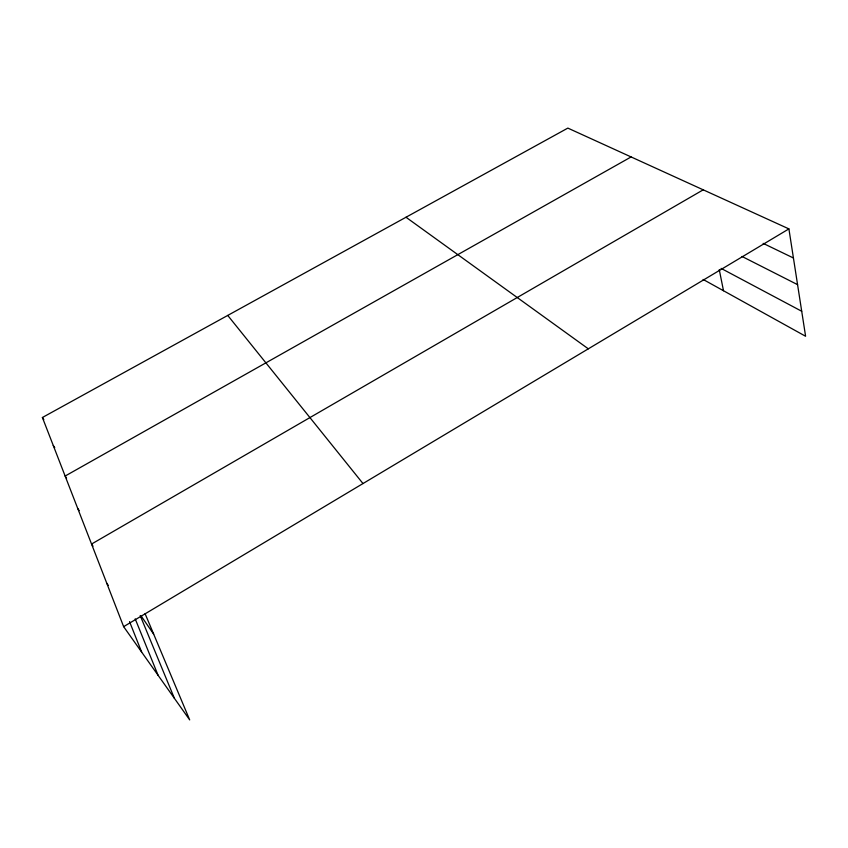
<?xml version="1.0" encoding="UTF-8"?>
<svg xmlns="http://www.w3.org/2000/svg" width="848" height="848" viewBox="0 0 848 848"><rect width="100%" height="100%" fill="white"/><g stroke="black" fill="none" stroke-linecap="round" stroke-linejoin="round"><path stroke-width="1.27" d="M145.093 613.698L189.687 719.899L123.638 626.661L788.905 228.896L805.6 336.264L703.109 279.437M703.215 189.825L91.552 544.045L93.015 546.176M631.103 156.944L65.137 476.046L66.579 478.166M123.638 626.661L42.4 417.502L567.853 128.101L788.905 228.896M763.158 243.376L793.431 257.993M742.032 256.467L797.576 284.652M721.086 268.381L801.71 311.258M405.991 217.247L588.311 348.825M227.741 315.424L362.986 483.551M106.784 583.244L108.3 585.417M141.393 616.337L153.679 634.156M77.74 508.471L79.224 510.644M53.276 445.497L54.738 447.67M42.4 417.502L43.81 419.622M140.206 615.574L174.402 698.317M135.192 618.849L158.088 675.284M129.543 621.616L141.658 652.091M719.252 269.622L723.503 290.747"/></g></svg>
